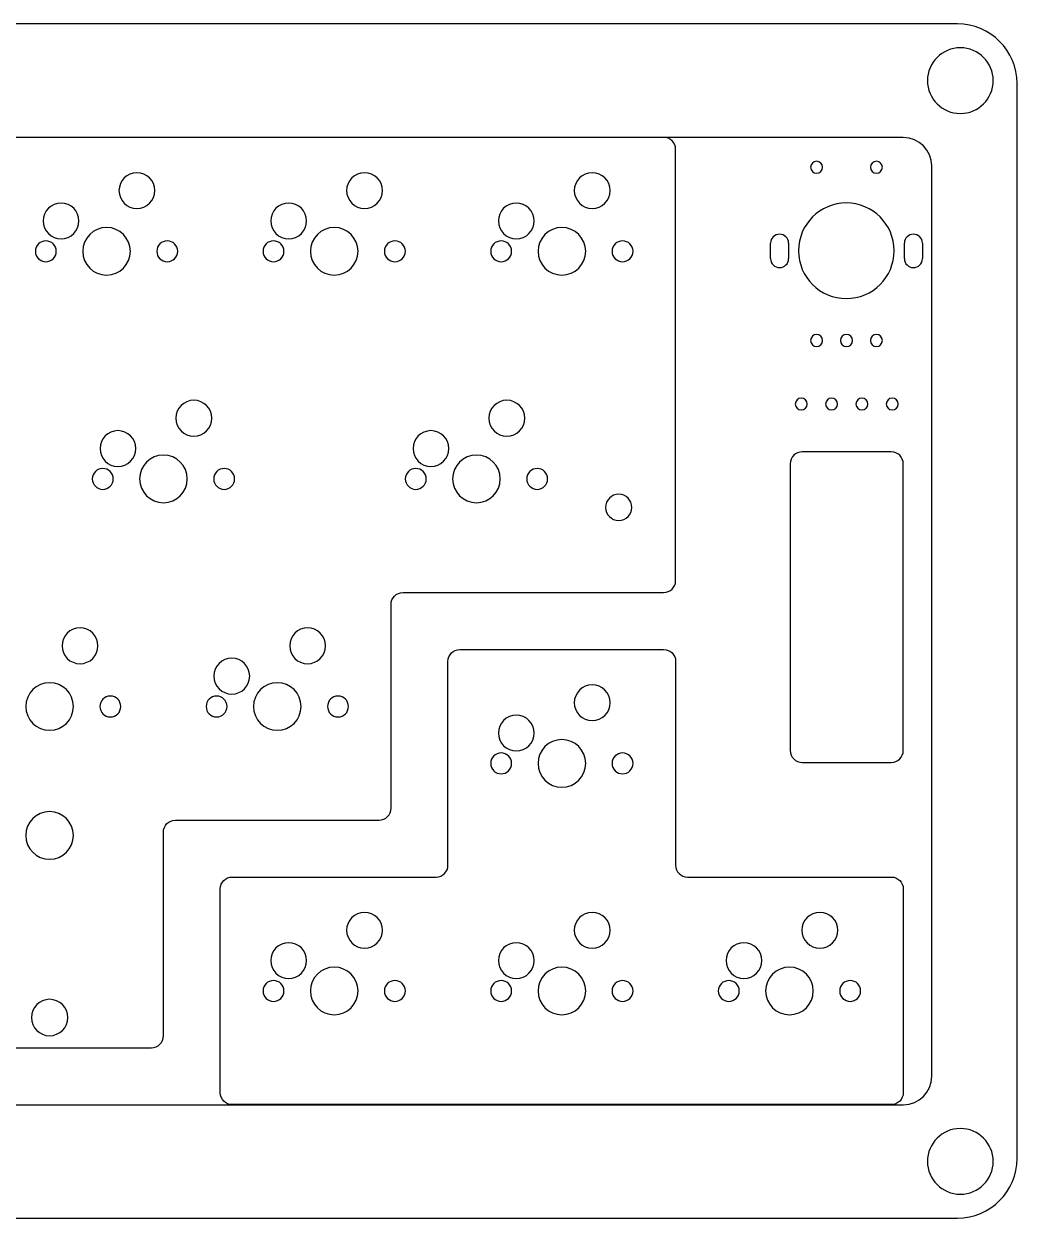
# Model space of a CAD drawing. Header units: millimetres. Extents: x 14 to 281, y 46 to 146.
# Drawn here: x 197.8 to 280.9, y 46.4 to 146.4 of the extents above; entities that cross this region are included whole.
import ezdxf

# ---------------------------------------------------------------- set-up
doc = ezdxf.new("R2010")
doc.units = ezdxf.units.MM
doc.header["$MEASUREMENT"] = 0
doc.layers.add('PCB', color=7, linetype='Continuous')
doc.layers.add('Top', color=7, linetype='Continuous')

# ---------------------------------------------------------------- blocks, each defined once
blk = doc.blocks.new('block 371')
at = {"layer": 'PCB', "color": 7, "lineweight": 25, "true_color": 0xffffff}
blk.add_lwpolyline([(271.379, 136.884), (67.117, 136.884)], dxfattribs=at)
blk = doc.blocks.new('block 372')
at = {"layer": 'PCB', "color": 7, "lineweight": 25, "true_color": 0xffffff}
blk.add_lwpolyline([(116.003, 55.922), (271.379, 55.922)], dxfattribs=at)
blk = doc.blocks.new('block 373')
at = {"layer": 'PCB', "color": 7, "lineweight": 25, "true_color": 0xffffff}
blk.add_open_spline([(273.76, 134.503), (273.76, 135.818), (272.694, 136.884), (271.379, 136.884)], degree=3, dxfattribs=at)
blk = doc.blocks.new('block 374')
at = {"layer": 'PCB', "color": 7, "lineweight": 25, "true_color": 0xffffff}
blk.add_open_spline([(271.379, 55.922), (272.694, 55.922), (273.76, 56.988), (273.76, 58.303)], degree=3, dxfattribs=at)
blk = doc.blocks.new('block 375')
at = {"layer": 'PCB', "color": 7, "lineweight": 25, "true_color": 0xffffff}
blk.add_lwpolyline([(273.76, 58.303), (273.76, 134.503)], dxfattribs=at)
blk = doc.blocks.new('block 376')
at = {"layer": 'PCB', "color": 7, "lineweight": 25, "true_color": 0xffffff}
blk.add_open_spline([(236.849, 65.447), (236.849, 65.93), (237.241, 66.322), (237.724, 66.322), (238.207, 66.322), (238.599, 65.93), (238.599, 65.447), (238.599, 64.963), (238.207, 64.572), (237.724, 64.572), (237.241, 64.572), (236.849, 64.963), (236.849, 65.447), (236.849, 65.447), (236.849, 65.447), (236.849, 65.447)], degree=3, knots=[0, 0, 0, 0, 1, 1, 1, 2, 2, 2, 3, 3, 3, 4, 4, 4, 5, 5, 5, 5], dxfattribs=at)
blk = doc.blocks.new('block 377')
at = {"layer": 'PCB', "color": 7, "lineweight": 25, "true_color": 0xffffff}
blk.add_open_spline([(237.494, 67.987), (237.494, 68.815), (238.166, 69.487), (238.994, 69.487), (239.823, 69.487), (240.494, 68.815), (240.494, 67.987), (240.494, 67.158), (239.823, 66.487), (238.994, 66.487), (238.166, 66.487), (237.494, 67.158), (237.494, 67.987), (237.494, 67.987), (237.494, 67.987), (237.494, 67.987)], degree=3, knots=[0, 0, 0, 0, 1, 1, 1, 2, 2, 2, 3, 3, 3, 4, 4, 4, 5, 5, 5, 5], dxfattribs=at)
blk = doc.blocks.new('block 378')
at = {"layer": 'PCB', "color": 7, "lineweight": 25, "true_color": 0xffffff}
blk.add_open_spline([(221.76, 65.447), (221.76, 66.548), (222.653, 67.441), (223.754, 67.441), (224.855, 67.441), (225.748, 66.548), (225.748, 65.447), (225.748, 64.345), (224.855, 63.453), (223.754, 63.453), (222.653, 63.453), (221.76, 64.345), (221.76, 65.447), (221.76, 65.447), (221.76, 65.447), (221.76, 65.447)], degree=3, knots=[0, 0, 0, 0, 1, 1, 1, 2, 2, 2, 3, 3, 3, 4, 4, 4, 5, 5, 5, 5], dxfattribs=at)
blk = doc.blocks.new('block 379')
at = {"layer": 'PCB', "color": 7, "lineweight": 25, "true_color": 0xffffff}
blk.add_open_spline([(227.959, 65.447), (227.959, 65.93), (228.351, 66.322), (228.834, 66.322), (229.317, 66.322), (229.709, 65.93), (229.709, 65.447), (229.709, 64.963), (229.317, 64.572), (228.834, 64.572), (228.351, 64.572), (227.959, 64.963), (227.959, 65.447), (227.959, 65.447), (227.959, 65.447), (227.959, 65.447)], degree=3, knots=[0, 0, 0, 0, 1, 1, 1, 2, 2, 2, 3, 3, 3, 4, 4, 4, 5, 5, 5, 5], dxfattribs=at)
blk = doc.blocks.new('block 380')
at = {"layer": 'PCB', "color": 7, "lineweight": 25, "true_color": 0xffffff}
blk.add_open_spline([(224.794, 70.527), (224.794, 71.355), (225.466, 72.027), (226.294, 72.027), (227.123, 72.027), (227.794, 71.355), (227.794, 70.527), (227.794, 69.698), (227.123, 69.027), (226.294, 69.027), (225.466, 69.027), (224.794, 69.698), (224.794, 70.527), (224.794, 70.527), (224.794, 70.527), (224.794, 70.527)], degree=3, knots=[0, 0, 0, 0, 1, 1, 1, 2, 2, 2, 3, 3, 3, 4, 4, 4, 5, 5, 5, 5], dxfattribs=at)
blk = doc.blocks.new('block 381')
at = {"layer": 'PCB', "color": 7, "lineweight": 25, "true_color": 0xffffff}
blk.add_open_spline([(198.411, 63.224), (198.411, 64.066), (199.094, 64.748), (199.935, 64.748), (200.777, 64.748), (201.459, 64.066), (201.459, 63.224), (201.459, 62.382), (200.777, 61.7), (199.935, 61.7), (199.094, 61.7), (198.411, 62.382), (198.411, 63.224), (198.411, 63.224), (198.411, 63.224), (198.411, 63.224)], degree=3, knots=[0, 0, 0, 0, 1, 1, 1, 2, 2, 2, 3, 3, 3, 4, 4, 4, 5, 5, 5, 5], dxfattribs=at)
blk = doc.blocks.new('block 396')
at = {"layer": 'PCB', "color": 7, "lineweight": 25, "true_color": 0xffffff}
blk.add_open_spline([(213.682, 91.799), (213.682, 92.628), (214.353, 93.299), (215.182, 93.299), (216.01, 93.299), (216.682, 92.628), (216.682, 91.799), (216.682, 90.971), (216.01, 90.299), (215.182, 90.299), (214.353, 90.299), (213.682, 90.971), (213.682, 91.799), (213.682, 91.799), (213.682, 91.799), (213.682, 91.799)], degree=3, knots=[0, 0, 0, 0, 1, 1, 1, 2, 2, 2, 3, 3, 3, 4, 4, 4, 5, 5, 5, 5], dxfattribs=at)
blk = doc.blocks.new('block 397')
at = {"layer": 'PCB', "color": 7, "lineweight": 25, "true_color": 0xffffff}
blk.add_open_spline([(223.197, 89.259), (223.197, 89.742), (223.588, 90.134), (224.072, 90.134), (224.555, 90.134), (224.947, 89.742), (224.947, 89.259), (224.947, 88.776), (224.555, 88.384), (224.072, 88.384), (223.588, 88.384), (223.197, 88.776), (223.197, 89.259), (223.197, 89.259), (223.197, 89.259), (223.197, 89.259)], degree=3, knots=[0, 0, 0, 0, 1, 1, 1, 2, 2, 2, 3, 3, 3, 4, 4, 4, 5, 5, 5, 5], dxfattribs=at)
blk = doc.blocks.new('block 398')
at = {"layer": 'PCB', "color": 7, "lineweight": 25, "true_color": 0xffffff}
blk.add_open_spline([(236.849, 84.497), (236.849, 84.98), (237.241, 85.372), (237.724, 85.372), (238.207, 85.372), (238.599, 84.98), (238.599, 84.497), (238.599, 84.013), (238.207, 83.622), (237.724, 83.622), (237.241, 83.622), (236.849, 84.013), (236.849, 84.497), (236.849, 84.497), (236.849, 84.497), (236.849, 84.497)], degree=3, knots=[0, 0, 0, 0, 1, 1, 1, 2, 2, 2, 3, 3, 3, 4, 4, 4, 5, 5, 5, 5], dxfattribs=at)
blk = doc.blocks.new('block 399')
at = {"layer": 'PCB', "color": 7, "lineweight": 25, "true_color": 0xffffff}
blk.add_open_spline([(200.982, 94.339), (200.982, 95.168), (201.653, 95.839), (202.482, 95.839), (203.31, 95.839), (203.982, 95.168), (203.982, 94.339), (203.982, 93.511), (203.31, 92.839), (202.482, 92.839), (201.653, 92.839), (200.982, 93.511), (200.982, 94.339), (200.982, 94.339), (200.982, 94.339), (200.982, 94.339)], degree=3, knots=[0, 0, 0, 0, 1, 1, 1, 2, 2, 2, 3, 3, 3, 4, 4, 4, 5, 5, 5, 5], dxfattribs=at)
blk = doc.blocks.new('block 401')
at = {"layer": 'PCB', "color": 7, "lineweight": 25, "true_color": 0xffffff}
blk.add_open_spline([(197.941, 78.464), (197.941, 79.565), (198.834, 80.458), (199.935, 80.458), (201.037, 80.458), (201.929, 79.565), (201.929, 78.464), (201.929, 77.363), (201.037, 76.47), (199.935, 76.47), (198.834, 76.47), (197.941, 77.363), (197.941, 78.464), (197.941, 78.464), (197.941, 78.464), (197.941, 78.464)], degree=3, knots=[0, 0, 0, 0, 1, 1, 1, 2, 2, 2, 3, 3, 3, 4, 4, 4, 5, 5, 5, 5], dxfattribs=at)
blk = doc.blocks.new('block 417')
at = {"layer": 'PCB', "color": 7, "lineweight": 25, "true_color": 0xffffff}
blk.add_open_spline([(213.672, 108.309), (213.672, 108.792), (214.063, 109.184), (214.547, 109.184), (215.03, 109.184), (215.422, 108.792), (215.422, 108.309), (215.422, 107.826), (215.03, 107.434), (214.547, 107.434), (214.063, 107.434), (213.672, 107.826), (213.672, 108.309), (213.672, 108.309), (213.672, 108.309), (213.672, 108.309)], degree=3, knots=[0, 0, 0, 0, 1, 1, 1, 2, 2, 2, 3, 3, 3, 4, 4, 4, 5, 5, 5, 5], dxfattribs=at)
blk = doc.blocks.new('block 425')
at = {"layer": 'PCB', "color": 7, "lineweight": 25, "true_color": 0xffffff}
blk.add_open_spline([(264.877, 114.578), (264.877, 114.854), (265.101, 115.078), (265.377, 115.078), (265.653, 115.078), (265.877, 114.854), (265.877, 114.578), (265.877, 114.302), (265.653, 114.078), (265.377, 114.078), (265.101, 114.078), (264.877, 114.302), (264.877, 114.578), (264.877, 114.578), (264.877, 114.578), (264.877, 114.578)], degree=3, knots=[0, 0, 0, 0, 1, 1, 1, 2, 2, 2, 3, 3, 3, 4, 4, 4, 5, 5, 5, 5], dxfattribs=at)
blk = doc.blocks.new('block 426')
at = {"layer": 'PCB', "color": 7, "lineweight": 25, "true_color": 0xffffff}
blk.add_open_spline([(262.337, 114.578), (262.337, 114.854), (262.561, 115.078), (262.837, 115.078), (263.113, 115.078), (263.337, 114.854), (263.337, 114.578), (263.337, 114.302), (263.113, 114.078), (262.837, 114.078), (262.561, 114.078), (262.337, 114.302), (262.337, 114.578), (262.337, 114.578), (262.337, 114.578), (262.337, 114.578)], degree=3, knots=[0, 0, 0, 0, 1, 1, 1, 2, 2, 2, 3, 3, 3, 4, 4, 4, 5, 5, 5, 5], dxfattribs=at)
blk = doc.blocks.new('block 427')
at = {"layer": 'PCB', "color": 7, "lineweight": 25, "true_color": 0xffffff}
blk.add_open_spline([(236.7, 113.389), (236.7, 114.218), (237.372, 114.889), (238.2, 114.889), (239.029, 114.889), (239.7, 114.218), (239.7, 113.389), (239.7, 112.561), (239.029, 111.889), (238.2, 111.889), (237.372, 111.889), (236.7, 112.561), (236.7, 113.389), (236.7, 113.389), (236.7, 113.389), (236.7, 113.389)], degree=3, knots=[0, 0, 0, 0, 1, 1, 1, 2, 2, 2, 3, 3, 3, 4, 4, 4, 5, 5, 5, 5], dxfattribs=at)
blk = doc.blocks.new('block 430')
at = {"layer": 'PCB', "color": 7, "lineweight": 25, "true_color": 0xffffff}
blk.add_open_spline([(229.705, 108.309), (229.705, 108.792), (230.097, 109.184), (230.58, 109.184), (231.064, 109.184), (231.455, 108.792), (231.455, 108.309), (231.455, 107.826), (231.064, 107.434), (230.58, 107.434), (230.097, 107.434), (229.705, 107.826), (229.705, 108.309), (229.705, 108.309), (229.705, 108.309), (229.705, 108.309)], degree=3, knots=[0, 0, 0, 0, 1, 1, 1, 2, 2, 2, 3, 3, 3, 4, 4, 4, 5, 5, 5, 5], dxfattribs=at)
blk = doc.blocks.new('block 431')
at = {"layer": 'PCB', "color": 7, "lineweight": 25, "true_color": 0xffffff}
blk.add_open_spline([(230.35, 110.849), (230.35, 111.678), (231.022, 112.349), (231.85, 112.349), (232.679, 112.349), (233.35, 111.678), (233.35, 110.849), (233.35, 110.021), (232.679, 109.349), (231.85, 109.349), (231.022, 109.349), (230.35, 110.021), (230.35, 110.849), (230.35, 110.849), (230.35, 110.849), (230.35, 110.849)], degree=3, knots=[0, 0, 0, 0, 1, 1, 1, 2, 2, 2, 3, 3, 3, 4, 4, 4, 5, 5, 5, 5], dxfattribs=at)
blk = doc.blocks.new('block 432')
at = {"layer": 'PCB', "color": 7, "lineweight": 25, "true_color": 0xffffff}
blk.add_open_spline([(207.473, 108.309), (207.473, 109.41), (208.365, 110.303), (209.467, 110.303), (210.568, 110.303), (211.461, 109.41), (211.461, 108.309), (211.461, 107.208), (210.568, 106.315), (209.467, 106.315), (208.365, 106.315), (207.473, 107.208), (207.473, 108.309), (207.473, 108.309), (207.473, 108.309), (207.473, 108.309)], degree=3, knots=[0, 0, 0, 0, 1, 1, 1, 2, 2, 2, 3, 3, 3, 4, 4, 4, 5, 5, 5, 5], dxfattribs=at)
blk = doc.blocks.new('block 433')
at = {"layer": 'PCB', "color": 7, "lineweight": 25, "true_color": 0xffffff}
blk.add_open_spline([(210.507, 113.389), (210.507, 114.218), (211.178, 114.889), (212.007, 114.889), (212.835, 114.889), (213.507, 114.218), (213.507, 113.389), (213.507, 112.561), (212.835, 111.889), (212.007, 111.889), (211.178, 111.889), (210.507, 112.561), (210.507, 113.389), (210.507, 113.389), (210.507, 113.389), (210.507, 113.389)], degree=3, knots=[0, 0, 0, 0, 1, 1, 1, 2, 2, 2, 3, 3, 3, 4, 4, 4, 5, 5, 5, 5], dxfattribs=at)
blk = doc.blocks.new('block 434')
at = {"layer": 'PCB', "color": 7, "lineweight": 25, "true_color": 0xffffff}
blk.add_open_spline([(203.512, 108.309), (203.512, 108.792), (203.903, 109.184), (204.387, 109.184), (204.87, 109.184), (205.262, 108.792), (205.262, 108.309), (205.262, 107.826), (204.87, 107.434), (204.387, 107.434), (203.903, 107.434), (203.512, 107.826), (203.512, 108.309), (203.512, 108.309), (203.512, 108.309), (203.512, 108.309)], degree=3, knots=[0, 0, 0, 0, 1, 1, 1, 2, 2, 2, 3, 3, 3, 4, 4, 4, 5, 5, 5, 5], dxfattribs=at)
blk = doc.blocks.new('block 435')
at = {"layer": 'PCB', "color": 7, "lineweight": 25, "true_color": 0xffffff}
blk.add_open_spline([(204.157, 110.849), (204.157, 111.678), (204.828, 112.349), (205.657, 112.349), (206.485, 112.349), (207.157, 111.678), (207.157, 110.849), (207.157, 110.021), (206.485, 109.349), (205.657, 109.349), (204.828, 109.349), (204.157, 110.021), (204.157, 110.849), (204.157, 110.849), (204.157, 110.849), (204.157, 110.849)], degree=3, knots=[0, 0, 0, 0, 1, 1, 1, 2, 2, 2, 3, 3, 3, 4, 4, 4, 5, 5, 5, 5], dxfattribs=at)
blk = doc.blocks.new('block 441')
at = {"layer": 'PCB', "color": 7, "lineweight": 25, "true_color": 0xffffff}
blk.add_open_spline([(246.467, 105.928), (246.467, 106.535), (246.959, 107.028), (247.567, 107.028), (248.174, 107.028), (248.667, 106.535), (248.667, 105.928), (248.667, 105.32), (248.174, 104.828), (247.567, 104.828), (246.959, 104.828), (246.467, 105.32), (246.467, 105.928), (246.467, 105.928), (246.467, 105.928), (246.467, 105.928)], degree=3, knots=[0, 0, 0, 0, 1, 1, 1, 2, 2, 2, 3, 3, 3, 4, 4, 4, 5, 5, 5, 5], dxfattribs=at)
blk = doc.blocks.new('block 442')
at = {"layer": 'PCB', "color": 7, "lineweight": 25, "true_color": 0xffffff}
blk.add_open_spline([(239.865, 108.309), (239.865, 108.792), (240.257, 109.184), (240.74, 109.184), (241.224, 109.184), (241.615, 108.792), (241.615, 108.309), (241.615, 107.826), (241.224, 107.434), (240.74, 107.434), (240.257, 107.434), (239.865, 107.826), (239.865, 108.309), (239.865, 108.309), (239.865, 108.309), (239.865, 108.309)], degree=3, knots=[0, 0, 0, 0, 1, 1, 1, 2, 2, 2, 3, 3, 3, 4, 4, 4, 5, 5, 5, 5], dxfattribs=at)
blk = doc.blocks.new('block 443')
at = {"layer": 'PCB', "color": 7, "lineweight": 25, "true_color": 0xffffff}
blk.add_open_spline([(233.666, 108.309), (233.666, 109.41), (234.559, 110.303), (235.66, 110.303), (236.762, 110.303), (237.654, 109.41), (237.654, 108.309), (237.654, 107.208), (236.762, 106.315), (235.66, 106.315), (234.559, 106.315), (233.666, 107.208), (233.666, 108.309), (233.666, 108.309), (233.666, 108.309), (233.666, 108.309)], degree=3, knots=[0, 0, 0, 0, 1, 1, 1, 2, 2, 2, 3, 3, 3, 4, 4, 4, 5, 5, 5, 5], dxfattribs=at)
blk = doc.blocks.new('block 451')
at = {"layer": 'PCB', "color": 7, "lineweight": 25, "true_color": 0xffffff}
blk.add_open_spline([(262.894, 70.527), (262.894, 71.355), (263.566, 72.027), (264.394, 72.027), (265.223, 72.027), (265.894, 71.355), (265.894, 70.527), (265.894, 69.698), (265.223, 69.027), (264.394, 69.027), (263.566, 69.027), (262.894, 69.698), (262.894, 70.527), (262.894, 70.527), (262.894, 70.527), (262.894, 70.527)], degree=3, knots=[0, 0, 0, 0, 1, 1, 1, 2, 2, 2, 3, 3, 3, 4, 4, 4, 5, 5, 5, 5], dxfattribs=at)
blk = doc.blocks.new('block 452')
at = {"layer": 'PCB', "color": 7, "lineweight": 25, "true_color": 0xffffff}
blk.add_open_spline([(243.844, 70.527), (243.844, 71.355), (244.516, 72.027), (245.344, 72.027), (246.173, 72.027), (246.844, 71.355), (246.844, 70.527), (246.844, 69.698), (246.173, 69.027), (245.344, 69.027), (244.516, 69.027), (243.844, 69.698), (243.844, 70.527), (243.844, 70.527), (243.844, 70.527), (243.844, 70.527)], degree=3, knots=[0, 0, 0, 0, 1, 1, 1, 2, 2, 2, 3, 3, 3, 4, 4, 4, 5, 5, 5, 5], dxfattribs=at)
blk = doc.blocks.new('block 453')
at = {"layer": 'PCB', "color": 7, "lineweight": 25, "true_color": 0xffffff}
blk.add_open_spline([(243.844, 89.577), (243.844, 90.405), (244.516, 91.077), (245.344, 91.077), (246.173, 91.077), (246.844, 90.405), (246.844, 89.577), (246.844, 88.748), (246.173, 88.077), (245.344, 88.077), (244.516, 88.077), (243.844, 88.748), (243.844, 89.577), (243.844, 89.577), (243.844, 89.577), (243.844, 89.577)], degree=3, knots=[0, 0, 0, 0, 1, 1, 1, 2, 2, 2, 3, 3, 3, 4, 4, 4, 5, 5, 5, 5], dxfattribs=at)
blk = doc.blocks.new('block 454')
at = {"layer": 'PCB', "color": 7, "lineweight": 25, "true_color": 0xffffff}
blk.add_open_spline([(240.81, 84.497), (240.81, 85.598), (241.703, 86.491), (242.804, 86.491), (243.905, 86.491), (244.798, 85.598), (244.798, 84.497), (244.798, 83.395), (243.905, 82.503), (242.804, 82.503), (241.703, 82.503), (240.81, 83.395), (240.81, 84.497), (240.81, 84.497), (240.81, 84.497), (240.81, 84.497)], degree=3, knots=[0, 0, 0, 0, 1, 1, 1, 2, 2, 2, 3, 3, 3, 4, 4, 4, 5, 5, 5, 5], dxfattribs=at)
blk = doc.blocks.new('block 455')
at = {"layer": 'PCB', "color": 7, "lineweight": 25, "true_color": 0xffffff}
blk.add_open_spline([(247.009, 84.497), (247.009, 84.98), (247.401, 85.372), (247.884, 85.372), (248.367, 85.372), (248.759, 84.98), (248.759, 84.497), (248.759, 84.013), (248.367, 83.622), (247.884, 83.622), (247.401, 83.622), (247.009, 84.013), (247.009, 84.497), (247.009, 84.497), (247.009, 84.497), (247.009, 84.497)], degree=3, knots=[0, 0, 0, 0, 1, 1, 1, 2, 2, 2, 3, 3, 3, 4, 4, 4, 5, 5, 5, 5], dxfattribs=at)
blk = doc.blocks.new('block 456')
at = {"layer": 'PCB', "color": 7, "lineweight": 25, "true_color": 0xffffff}
blk.add_open_spline([(237.494, 87.037), (237.494, 87.865), (238.166, 88.537), (238.994, 88.537), (239.823, 88.537), (240.494, 87.865), (240.494, 87.037), (240.494, 86.208), (239.823, 85.537), (238.994, 85.537), (238.166, 85.537), (237.494, 86.208), (237.494, 87.037), (237.494, 87.037), (237.494, 87.037), (237.494, 87.037)], degree=3, knots=[0, 0, 0, 0, 1, 1, 1, 2, 2, 2, 3, 3, 3, 4, 4, 4, 5, 5, 5, 5], dxfattribs=at)
blk = doc.blocks.new('block 457')
at = {"layer": 'PCB', "color": 7, "lineweight": 25, "true_color": 0xffffff}
blk.add_open_spline([(218.444, 67.987), (218.444, 68.815), (219.116, 69.487), (219.944, 69.487), (220.773, 69.487), (221.444, 68.815), (221.444, 67.987), (221.444, 67.158), (220.773, 66.487), (219.944, 66.487), (219.116, 66.487), (218.444, 67.158), (218.444, 67.987), (218.444, 67.987), (218.444, 67.987), (218.444, 67.987)], degree=3, knots=[0, 0, 0, 0, 1, 1, 1, 2, 2, 2, 3, 3, 3, 4, 4, 4, 5, 5, 5, 5], dxfattribs=at)
blk = doc.blocks.new('block 461')
at = {"layer": 'PCB', "color": 7, "lineweight": 25, "true_color": 0xffffff}
blk.add_open_spline([(197.948, 89.259), (197.948, 90.36), (198.84, 91.253), (199.942, 91.253), (201.043, 91.253), (201.936, 90.36), (201.936, 89.259), (201.936, 88.158), (201.043, 87.265), (199.942, 87.265), (198.84, 87.265), (197.948, 88.158), (197.948, 89.259), (197.948, 89.259), (197.948, 89.259), (197.948, 89.259)], degree=3, knots=[0, 0, 0, 0, 1, 1, 1, 2, 2, 2, 3, 3, 3, 4, 4, 4, 5, 5, 5, 5], dxfattribs=at)
blk = doc.blocks.new('block 462')
at = {"layer": 'PCB', "color": 7, "lineweight": 25, "true_color": 0xffffff}
blk.add_open_spline([(220.032, 94.339), (220.032, 95.168), (220.703, 95.839), (221.532, 95.839), (222.36, 95.839), (223.032, 95.168), (223.032, 94.339), (223.032, 93.511), (222.36, 92.839), (221.532, 92.839), (220.703, 92.839), (220.032, 93.511), (220.032, 94.339), (220.032, 94.339), (220.032, 94.339), (220.032, 94.339)], degree=3, knots=[0, 0, 0, 0, 1, 1, 1, 2, 2, 2, 3, 3, 3, 4, 4, 4, 5, 5, 5, 5], dxfattribs=at)
blk = doc.blocks.new('block 463')
at = {"layer": 'PCB', "color": 7, "lineweight": 25, "true_color": 0xffffff}
blk.add_open_spline([(216.998, 89.259), (216.998, 90.36), (217.89, 91.253), (218.992, 91.253), (220.093, 91.253), (220.986, 90.36), (220.986, 89.259), (220.986, 88.158), (220.093, 87.265), (218.992, 87.265), (217.89, 87.265), (216.998, 88.158), (216.998, 89.259), (216.998, 89.259), (216.998, 89.259), (216.998, 89.259)], degree=3, knots=[0, 0, 0, 0, 1, 1, 1, 2, 2, 2, 3, 3, 3, 4, 4, 4, 5, 5, 5, 5], dxfattribs=at)
blk = doc.blocks.new('block 464')
at = {"layer": 'PCB', "color": 7, "lineweight": 25, "true_color": 0xffffff}
blk.add_open_spline([(204.147, 89.259), (204.147, 89.742), (204.538, 90.134), (205.022, 90.134), (205.505, 90.134), (205.897, 89.742), (205.897, 89.259), (205.897, 88.776), (205.505, 88.384), (205.022, 88.384), (204.538, 88.384), (204.147, 88.776), (204.147, 89.259), (204.147, 89.259), (204.147, 89.259), (204.147, 89.259)], degree=3, knots=[0, 0, 0, 0, 1, 1, 1, 2, 2, 2, 3, 3, 3, 4, 4, 4, 5, 5, 5, 5], dxfattribs=at)
blk = doc.blocks.new('block 465')
at = {"layer": 'PCB', "color": 7, "lineweight": 25, "true_color": 0xffffff}
blk.add_open_spline([(213.037, 89.259), (213.037, 89.742), (213.428, 90.134), (213.912, 90.134), (214.395, 90.134), (214.787, 89.742), (214.787, 89.259), (214.787, 88.776), (214.395, 88.384), (213.912, 88.384), (213.428, 88.384), (213.037, 88.776), (213.037, 89.259), (213.037, 89.259), (213.037, 89.259), (213.037, 89.259)], degree=3, knots=[0, 0, 0, 0, 1, 1, 1, 2, 2, 2, 3, 3, 3, 4, 4, 4, 5, 5, 5, 5], dxfattribs=at)
blk = doc.blocks.new('block 475')
at = {"layer": 'PCB', "color": 7, "lineweight": 25, "true_color": 0xffffff}
blk.add_open_spline([(259.86, 65.447), (259.86, 66.548), (260.753, 67.441), (261.854, 67.441), (262.955, 67.441), (263.848, 66.548), (263.848, 65.447), (263.848, 64.345), (262.955, 63.453), (261.854, 63.453), (260.753, 63.453), (259.86, 64.345), (259.86, 65.447), (259.86, 65.447), (259.86, 65.447), (259.86, 65.447)], degree=3, knots=[0, 0, 0, 0, 1, 1, 1, 2, 2, 2, 3, 3, 3, 4, 4, 4, 5, 5, 5, 5], dxfattribs=at)
blk = doc.blocks.new('block 476')
at = {"layer": 'PCB', "color": 7, "lineweight": 25, "true_color": 0xffffff}
blk.add_open_spline([(255.899, 65.447), (255.899, 65.93), (256.291, 66.322), (256.774, 66.322), (257.257, 66.322), (257.649, 65.93), (257.649, 65.447), (257.649, 64.963), (257.257, 64.572), (256.774, 64.572), (256.291, 64.572), (255.899, 64.963), (255.899, 65.447), (255.899, 65.447), (255.899, 65.447), (255.899, 65.447)], degree=3, knots=[0, 0, 0, 0, 1, 1, 1, 2, 2, 2, 3, 3, 3, 4, 4, 4, 5, 5, 5, 5], dxfattribs=at)
blk = doc.blocks.new('block 477')
at = {"layer": 'PCB', "color": 7, "lineweight": 25, "true_color": 0xffffff}
blk.add_open_spline([(256.544, 67.987), (256.544, 68.815), (257.216, 69.487), (258.044, 69.487), (258.873, 69.487), (259.544, 68.815), (259.544, 67.987), (259.544, 67.158), (258.873, 66.487), (258.044, 66.487), (257.216, 66.487), (256.544, 67.158), (256.544, 67.987), (256.544, 67.987), (256.544, 67.987), (256.544, 67.987)], degree=3, knots=[0, 0, 0, 0, 1, 1, 1, 2, 2, 2, 3, 3, 3, 4, 4, 4, 5, 5, 5, 5], dxfattribs=at)
blk = doc.blocks.new('block 478')
at = {"layer": 'PCB', "color": 7, "lineweight": 25, "true_color": 0xffffff}
blk.add_open_spline([(247.009, 65.447), (247.009, 65.93), (247.401, 66.322), (247.884, 66.322), (248.367, 66.322), (248.759, 65.93), (248.759, 65.447), (248.759, 64.963), (248.367, 64.572), (247.884, 64.572), (247.401, 64.572), (247.009, 64.963), (247.009, 65.447), (247.009, 65.447), (247.009, 65.447), (247.009, 65.447)], degree=3, knots=[0, 0, 0, 0, 1, 1, 1, 2, 2, 2, 3, 3, 3, 4, 4, 4, 5, 5, 5, 5], dxfattribs=at)
blk = doc.blocks.new('block 479')
at = {"layer": 'PCB', "color": 7, "lineweight": 25, "true_color": 0xffffff}
blk.add_open_spline([(240.81, 65.447), (240.81, 66.548), (241.703, 67.441), (242.804, 67.441), (243.905, 67.441), (244.798, 66.548), (244.798, 65.447), (244.798, 64.345), (243.905, 63.453), (242.804, 63.453), (241.703, 63.453), (240.81, 64.345), (240.81, 65.447), (240.81, 65.447), (240.81, 65.447), (240.81, 65.447)], degree=3, knots=[0, 0, 0, 0, 1, 1, 1, 2, 2, 2, 3, 3, 3, 4, 4, 4, 5, 5, 5, 5], dxfattribs=at)
blk = doc.blocks.new('block 480')
at = {"layer": 'PCB', "color": 7, "lineweight": 25, "true_color": 0xffffff}
blk.add_open_spline([(217.799, 65.447), (217.799, 65.93), (218.191, 66.322), (218.674, 66.322), (219.157, 66.322), (219.549, 65.93), (219.549, 65.447), (219.549, 64.963), (219.157, 64.572), (218.674, 64.572), (218.191, 64.572), (217.799, 64.963), (217.799, 65.447), (217.799, 65.447), (217.799, 65.447), (217.799, 65.447)], degree=3, knots=[0, 0, 0, 0, 1, 1, 1, 2, 2, 2, 3, 3, 3, 4, 4, 4, 5, 5, 5, 5], dxfattribs=at)
blk = doc.blocks.new('block 504')
at = {"layer": 'PCB', "color": 7, "lineweight": 25, "true_color": 0xffffff}
blk.add_open_spline([(224.794, 132.439), (224.794, 133.268), (225.466, 133.939), (226.294, 133.939), (227.123, 133.939), (227.794, 133.268), (227.794, 132.439), (227.794, 131.611), (227.123, 130.939), (226.294, 130.939), (225.466, 130.939), (224.794, 131.611), (224.794, 132.439), (224.794, 132.439), (224.794, 132.439), (224.794, 132.439)], degree=3, knots=[0, 0, 0, 0, 1, 1, 1, 2, 2, 2, 3, 3, 3, 4, 4, 4, 5, 5, 5, 5], dxfattribs=at)
blk = doc.blocks.new('block 505')
at = {"layer": 'PCB', "color": 7, "lineweight": 25, "true_color": 0xffffff}
blk.add_open_spline([(218.444, 129.899), (218.444, 130.728), (219.116, 131.399), (219.944, 131.399), (220.773, 131.399), (221.444, 130.728), (221.444, 129.899), (221.444, 129.071), (220.773, 128.399), (219.944, 128.399), (219.116, 128.399), (218.444, 129.071), (218.444, 129.899), (218.444, 129.899), (218.444, 129.899), (218.444, 129.899)], degree=3, knots=[0, 0, 0, 0, 1, 1, 1, 2, 2, 2, 3, 3, 3, 4, 4, 4, 5, 5, 5, 5], dxfattribs=at)
blk = doc.blocks.new('block 506')
at = {"layer": 'PCB', "color": 7, "lineweight": 25, "true_color": 0xffffff}
blk.add_open_spline([(217.799, 127.359), (217.799, 127.842), (218.191, 128.234), (218.674, 128.234), (219.157, 128.234), (219.549, 127.842), (219.549, 127.359), (219.549, 126.876), (219.157, 126.484), (218.674, 126.484), (218.191, 126.484), (217.799, 126.876), (217.799, 127.359), (217.799, 127.359), (217.799, 127.359), (217.799, 127.359)], degree=3, knots=[0, 0, 0, 0, 1, 1, 1, 2, 2, 2, 3, 3, 3, 4, 4, 4, 5, 5, 5, 5], dxfattribs=at)
blk = doc.blocks.new('block 507')
at = {"layer": 'PCB', "color": 7, "lineweight": 25, "true_color": 0xffffff}
blk.add_open_spline([(221.76, 127.359), (221.76, 128.46), (222.653, 129.353), (223.754, 129.353), (224.855, 129.353), (225.748, 128.46), (225.748, 127.359), (225.748, 126.258), (224.855, 125.365), (223.754, 125.365), (222.653, 125.365), (221.76, 126.258), (221.76, 127.359), (221.76, 127.359), (221.76, 127.359), (221.76, 127.359)], degree=3, knots=[0, 0, 0, 0, 1, 1, 1, 2, 2, 2, 3, 3, 3, 4, 4, 4, 5, 5, 5, 5], dxfattribs=at)
blk = doc.blocks.new('block 508')
at = {"layer": 'PCB', "color": 7, "lineweight": 25, "true_color": 0xffffff}
blk.add_open_spline([(198.749, 127.359), (198.749, 127.842), (199.141, 128.234), (199.624, 128.234), (200.107, 128.234), (200.499, 127.842), (200.499, 127.359), (200.499, 126.876), (200.107, 126.484), (199.624, 126.484), (199.141, 126.484), (198.749, 126.876), (198.749, 127.359), (198.749, 127.359), (198.749, 127.359), (198.749, 127.359)], degree=3, knots=[0, 0, 0, 0, 1, 1, 1, 2, 2, 2, 3, 3, 3, 4, 4, 4, 5, 5, 5, 5], dxfattribs=at)
blk = doc.blocks.new('block 509')
at = {"layer": 'PCB', "color": 7, "lineweight": 25, "true_color": 0xffffff}
blk.add_open_spline([(199.394, 129.899), (199.394, 130.728), (200.066, 131.399), (200.894, 131.399), (201.723, 131.399), (202.394, 130.728), (202.394, 129.899), (202.394, 129.071), (201.723, 128.399), (200.894, 128.399), (200.066, 128.399), (199.394, 129.071), (199.394, 129.899), (199.394, 129.899), (199.394, 129.899), (199.394, 129.899)], degree=3, knots=[0, 0, 0, 0, 1, 1, 1, 2, 2, 2, 3, 3, 3, 4, 4, 4, 5, 5, 5, 5], dxfattribs=at)
blk = doc.blocks.new('block 510')
at = {"layer": 'PCB', "color": 7, "lineweight": 25, "true_color": 0xffffff}
blk.add_open_spline([(202.71, 127.359), (202.71, 128.46), (203.603, 129.353), (204.704, 129.353), (205.805, 129.353), (206.698, 128.46), (206.698, 127.359), (206.698, 126.258), (205.805, 125.365), (204.704, 125.365), (203.603, 125.365), (202.71, 126.258), (202.71, 127.359), (202.71, 127.359), (202.71, 127.359), (202.71, 127.359)], degree=3, knots=[0, 0, 0, 0, 1, 1, 1, 2, 2, 2, 3, 3, 3, 4, 4, 4, 5, 5, 5, 5], dxfattribs=at)
blk = doc.blocks.new('block 511')
at = {"layer": 'PCB', "color": 7, "lineweight": 25, "true_color": 0xffffff}
blk.add_open_spline([(205.744, 132.439), (205.744, 133.268), (206.416, 133.939), (207.244, 133.939), (208.073, 133.939), (208.744, 133.268), (208.744, 132.439), (208.744, 131.611), (208.073, 130.939), (207.244, 130.939), (206.416, 130.939), (205.744, 131.611), (205.744, 132.439), (205.744, 132.439), (205.744, 132.439), (205.744, 132.439)], degree=3, knots=[0, 0, 0, 0, 1, 1, 1, 2, 2, 2, 3, 3, 3, 4, 4, 4, 5, 5, 5, 5], dxfattribs=at)
blk = doc.blocks.new('block 512')
at = {"layer": 'PCB', "color": 7, "lineweight": 25, "true_color": 0xffffff}
blk.add_open_spline([(208.909, 127.359), (208.909, 127.842), (209.301, 128.234), (209.784, 128.234), (210.267, 128.234), (210.659, 127.842), (210.659, 127.359), (210.659, 126.876), (210.267, 126.484), (209.784, 126.484), (209.301, 126.484), (208.909, 126.876), (208.909, 127.359), (208.909, 127.359), (208.909, 127.359), (208.909, 127.359)], degree=3, knots=[0, 0, 0, 0, 1, 1, 1, 2, 2, 2, 3, 3, 3, 4, 4, 4, 5, 5, 5, 5], dxfattribs=at)
blk = doc.blocks.new('block 513')
at = {"layer": 'PCB', "color": 7, "lineweight": 25, "true_color": 0xffffff}
blk.add_open_spline([(236.849, 127.359), (236.849, 127.842), (237.241, 128.234), (237.724, 128.234), (238.207, 128.234), (238.599, 127.842), (238.599, 127.359), (238.599, 126.876), (238.207, 126.484), (237.724, 126.484), (237.241, 126.484), (236.849, 126.876), (236.849, 127.359), (236.849, 127.359), (236.849, 127.359), (236.849, 127.359)], degree=3, knots=[0, 0, 0, 0, 1, 1, 1, 2, 2, 2, 3, 3, 3, 4, 4, 4, 5, 5, 5, 5], dxfattribs=at)
blk = doc.blocks.new('block 514')
at = {"layer": 'PCB', "color": 7, "lineweight": 25, "true_color": 0xffffff}
blk.add_open_spline([(237.494, 129.899), (237.494, 130.728), (238.166, 131.399), (238.994, 131.399), (239.823, 131.399), (240.494, 130.728), (240.494, 129.899), (240.494, 129.071), (239.823, 128.399), (238.994, 128.399), (238.166, 128.399), (237.494, 129.071), (237.494, 129.899), (237.494, 129.899), (237.494, 129.899), (237.494, 129.899)], degree=3, knots=[0, 0, 0, 0, 1, 1, 1, 2, 2, 2, 3, 3, 3, 4, 4, 4, 5, 5, 5, 5], dxfattribs=at)
blk = doc.blocks.new('block 515')
at = {"layer": 'PCB', "color": 7, "lineweight": 25, "true_color": 0xffffff}
blk.add_open_spline([(227.959, 127.359), (227.959, 127.842), (228.351, 128.234), (228.834, 128.234), (229.317, 128.234), (229.709, 127.842), (229.709, 127.359), (229.709, 126.876), (229.317, 126.484), (228.834, 126.484), (228.351, 126.484), (227.959, 126.876), (227.959, 127.359), (227.959, 127.359), (227.959, 127.359), (227.959, 127.359)], degree=3, knots=[0, 0, 0, 0, 1, 1, 1, 2, 2, 2, 3, 3, 3, 4, 4, 4, 5, 5, 5, 5], dxfattribs=at)
blk = doc.blocks.new('block 516')
at = {"layer": 'PCB', "color": 7, "lineweight": 25, "true_color": 0xffffff}
blk.add_open_spline([(261.775, 128.045), (261.775, 128.46), (261.44, 128.795), (261.025, 128.795), (260.611, 128.795), (260.275, 128.46), (260.275, 128.045)], degree=3, knots=[0, 0, 0, 0, 1, 1, 1, 2, 2, 2, 2], dxfattribs=at)
blk = doc.blocks.new('block 517')
at = {"layer": 'PCB', "color": 7, "lineweight": 25, "true_color": 0xffffff}
blk.add_lwpolyline([(260.275, 126.745), (260.275, 128.045)], dxfattribs=at)
blk = doc.blocks.new('block 518')
at = {"layer": 'PCB', "color": 7, "lineweight": 25, "true_color": 0xffffff}
blk.add_lwpolyline([(261.775, 128.045), (261.775, 126.745)], dxfattribs=at)
blk = doc.blocks.new('block 519')
at = {"layer": 'PCB', "color": 7, "lineweight": 25, "true_color": 0xffffff}
blk.add_open_spline([(260.275, 126.745), (260.275, 126.331), (260.611, 125.995), (261.025, 125.995), (261.44, 125.995), (261.775, 126.331), (261.775, 126.745)], degree=3, knots=[0, 0, 0, 0, 1, 1, 1, 2, 2, 2, 2], dxfattribs=at)
blk = doc.blocks.new('block 520')
at = {"layer": 'PCB', "color": 7, "lineweight": 25, "true_color": 0xffffff}
blk.add_open_spline([(243.844, 132.439), (243.844, 133.268), (244.516, 133.939), (245.344, 133.939), (246.173, 133.939), (246.844, 133.268), (246.844, 132.439), (246.844, 131.611), (246.173, 130.939), (245.344, 130.939), (244.516, 130.939), (243.844, 131.611), (243.844, 132.439), (243.844, 132.439), (243.844, 132.439), (243.844, 132.439)], degree=3, knots=[0, 0, 0, 0, 1, 1, 1, 2, 2, 2, 3, 3, 3, 4, 4, 4, 5, 5, 5, 5], dxfattribs=at)
blk = doc.blocks.new('block 521')
at = {"layer": 'PCB', "color": 7, "lineweight": 25, "true_color": 0xffffff}
blk.add_open_spline([(240.81, 127.359), (240.81, 128.46), (241.703, 129.353), (242.804, 129.353), (243.905, 129.353), (244.798, 128.46), (244.798, 127.359), (244.798, 126.258), (243.905, 125.365), (242.804, 125.365), (241.703, 125.365), (240.81, 126.258), (240.81, 127.359), (240.81, 127.359), (240.81, 127.359), (240.81, 127.359)], degree=3, knots=[0, 0, 0, 0, 1, 1, 1, 2, 2, 2, 3, 3, 3, 4, 4, 4, 5, 5, 5, 5], dxfattribs=at)
blk = doc.blocks.new('block 522')
at = {"layer": 'PCB', "color": 7, "lineweight": 25, "true_color": 0xffffff}
blk.add_open_spline([(247.009, 127.359), (247.009, 127.842), (247.401, 128.234), (247.884, 128.234), (248.367, 128.234), (248.759, 127.842), (248.759, 127.359), (248.759, 126.876), (248.367, 126.484), (247.884, 126.484), (247.401, 126.484), (247.009, 126.876), (247.009, 127.359), (247.009, 127.359), (247.009, 127.359), (247.009, 127.359)], degree=3, knots=[0, 0, 0, 0, 1, 1, 1, 2, 2, 2, 3, 3, 3, 4, 4, 4, 5, 5, 5, 5], dxfattribs=at)
blk = doc.blocks.new('block 523')
at = {"layer": 'PCB', "color": 7, "lineweight": 25, "true_color": 0xffffff}
blk.add_open_spline([(263.625, 134.395), (263.625, 134.672), (263.849, 134.895), (264.125, 134.895), (264.402, 134.895), (264.625, 134.672), (264.625, 134.395), (264.625, 134.119), (264.402, 133.895), (264.125, 133.895), (263.849, 133.895), (263.625, 134.119), (263.625, 134.395), (263.625, 134.395), (263.625, 134.395), (263.625, 134.395)], degree=3, knots=[0, 0, 0, 0, 1, 1, 1, 2, 2, 2, 3, 3, 3, 4, 4, 4, 5, 5, 5, 5], dxfattribs=at)
blk = doc.blocks.new('block 524')
at = {"layer": 'PCB', "color": 7, "lineweight": 25, "true_color": 0xffffff}
blk.add_open_spline([(263.625, 119.895), (263.625, 120.172), (263.849, 120.395), (264.125, 120.395), (264.402, 120.395), (264.625, 120.172), (264.625, 119.895), (264.625, 119.619), (264.402, 119.395), (264.125, 119.395), (263.849, 119.395), (263.625, 119.619), (263.625, 119.895), (263.625, 119.895), (263.625, 119.895), (263.625, 119.895)], degree=3, knots=[0, 0, 0, 0, 1, 1, 1, 2, 2, 2, 3, 3, 3, 4, 4, 4, 5, 5, 5, 5], dxfattribs=at)
blk = doc.blocks.new('block 560')
at = {"layer": 'PCB', "color": 7, "lineweight": 25, "true_color": 0xffffff}
blk.add_open_spline([(266.059, 65.447), (266.059, 65.93), (266.451, 66.322), (266.934, 66.322), (267.417, 66.322), (267.809, 65.93), (267.809, 65.447), (267.809, 64.963), (267.417, 64.572), (266.934, 64.572), (266.451, 64.572), (266.059, 64.963), (266.059, 65.447), (266.059, 65.447), (266.059, 65.447), (266.059, 65.447)], degree=3, knots=[0, 0, 0, 0, 1, 1, 1, 2, 2, 2, 3, 3, 3, 4, 4, 4, 5, 5, 5, 5], dxfattribs=at)
blk = doc.blocks.new('block 561')
at = {"layer": 'PCB', "color": 7, "lineweight": 25, "true_color": 0xffffff}
blk.add_open_spline([(266.125, 119.895), (266.125, 120.172), (266.349, 120.395), (266.625, 120.395), (266.902, 120.395), (267.125, 120.172), (267.125, 119.895), (267.125, 119.619), (266.902, 119.395), (266.625, 119.395), (266.349, 119.395), (266.125, 119.619), (266.125, 119.895), (266.125, 119.895), (266.125, 119.895), (266.125, 119.895)], degree=3, knots=[0, 0, 0, 0, 1, 1, 1, 2, 2, 2, 3, 3, 3, 4, 4, 4, 5, 5, 5, 5], dxfattribs=at)
blk = doc.blocks.new('block 562')
at = {"layer": 'PCB', "color": 7, "lineweight": 25, "true_color": 0xffffff}
blk.add_open_spline([(267.417, 114.578), (267.417, 114.854), (267.641, 115.078), (267.917, 115.078), (268.193, 115.078), (268.417, 114.854), (268.417, 114.578), (268.417, 114.302), (268.193, 114.078), (267.917, 114.078), (267.641, 114.078), (267.417, 114.302), (267.417, 114.578), (267.417, 114.578), (267.417, 114.578), (267.417, 114.578)], degree=3, knots=[0, 0, 0, 0, 1, 1, 1, 2, 2, 2, 3, 3, 3, 4, 4, 4, 5, 5, 5, 5], dxfattribs=at)
blk = doc.blocks.new('block 616')
at = {"layer": 'PCB', "color": 7, "lineweight": 25, "true_color": 0xffffff}
blk.add_open_spline([(268.625, 119.895), (268.625, 120.172), (268.849, 120.395), (269.125, 120.395), (269.402, 120.395), (269.625, 120.172), (269.625, 119.895), (269.625, 119.619), (269.402, 119.395), (269.125, 119.395), (268.849, 119.395), (268.625, 119.619), (268.625, 119.895), (268.625, 119.895), (268.625, 119.895), (268.625, 119.895)], degree=3, knots=[0, 0, 0, 0, 1, 1, 1, 2, 2, 2, 3, 3, 3, 4, 4, 4, 5, 5, 5, 5], dxfattribs=at)
blk = doc.blocks.new('block 617')
at = {"layer": 'PCB', "color": 7, "lineweight": 25, "true_color": 0xffffff}
blk.add_open_spline([(268.625, 134.395), (268.625, 134.672), (268.849, 134.895), (269.125, 134.895), (269.402, 134.895), (269.625, 134.672), (269.625, 134.395), (269.625, 134.119), (269.402, 133.895), (269.125, 133.895), (268.849, 133.895), (268.625, 134.119), (268.625, 134.395), (268.625, 134.395), (268.625, 134.395), (268.625, 134.395)], degree=3, knots=[0, 0, 0, 0, 1, 1, 1, 2, 2, 2, 3, 3, 3, 4, 4, 4, 5, 5, 5, 5], dxfattribs=at)
blk = doc.blocks.new('block 645')
at = {"layer": 'PCB', "color": 7, "lineweight": 25, "true_color": 0xffffff}
blk.add_open_spline([(269.957, 114.578), (269.957, 114.854), (270.181, 115.078), (270.457, 115.078), (270.733, 115.078), (270.957, 114.854), (270.957, 114.578), (270.957, 114.302), (270.733, 114.078), (270.457, 114.078), (270.181, 114.078), (269.957, 114.302), (269.957, 114.578), (269.957, 114.578), (269.957, 114.578), (269.957, 114.578)], degree=3, knots=[0, 0, 0, 0, 1, 1, 1, 2, 2, 2, 3, 3, 3, 4, 4, 4, 5, 5, 5, 5], dxfattribs=at)
blk = doc.blocks.new('block 646')
at = {"layer": 'PCB', "color": 7, "lineweight": 25, "true_color": 0xffffff}
blk.add_open_spline([(272.975, 128.045), (272.975, 128.46), (272.64, 128.795), (272.225, 128.795), (271.811, 128.795), (271.475, 128.46), (271.475, 128.045)], degree=3, knots=[0, 0, 0, 0, 1, 1, 1, 2, 2, 2, 2], dxfattribs=at)
blk = doc.blocks.new('block 647')
at = {"layer": 'PCB', "color": 7, "lineweight": 25, "true_color": 0xffffff}
blk.add_lwpolyline([(271.475, 126.745), (271.475, 128.045)], dxfattribs=at)
blk = doc.blocks.new('block 648')
at = {"layer": 'PCB', "color": 7, "lineweight": 25, "true_color": 0xffffff}
blk.add_lwpolyline([(272.975, 128.045), (272.975, 126.745)], dxfattribs=at)
blk = doc.blocks.new('block 649')
at = {"layer": 'PCB', "color": 7, "lineweight": 25, "true_color": 0xffffff}
blk.add_open_spline([(271.475, 126.745), (271.475, 126.331), (271.811, 125.995), (272.225, 125.995), (272.64, 125.995), (272.975, 126.331), (272.975, 126.745)], degree=3, knots=[0, 0, 0, 0, 1, 1, 1, 2, 2, 2, 2], dxfattribs=at)
blk = doc.blocks.new('block 353')
at = {"layer": 'PCB'}
for name in ['block 371', 'block 373', 'block 523', 'block 617', 'block 375', 'block 511', 'block 504', 'block 520', 'block 509', 'block 505', 'block 514', 'block 510', 'block 507', 'block 521', 'block 508', 'block 512', 'block 506', 'block 515', 'block 513', 'block 522', 'block 516', 'block 517', 'block 518', 'block 646', 'block 647', 'block 648', 'block 519', 'block 649', 'block 524', 'block 561', 'block 616', 'block 426', 'block 425', 'block 562', 'block 645', 'block 433', 'block 427', 'block 435', 'block 431', 'block 432', 'block 443', 'block 434', 'block 417', 'block 430', 'block 442', 'block 441', 'block 399', 'block 462', 'block 396', 'block 461', 'block 463', 'block 453', 'block 464', 'block 465', 'block 397', 'block 456', 'block 454', 'block 398', 'block 455', 'block 401', 'block 380', 'block 452', 'block 451', 'block 457', 'block 377', 'block 477', 'block 378', 'block 479', 'block 475', 'block 480', 'block 379', 'block 376', 'block 478', 'block 476', 'block 560', 'block 381', 'block 374', 'block 372']:
    blk.add_blockref(name, (0, 0), dxfattribs=at)

msp = doc.modelspace()

# ---------------------------------------------------------------- linework, layer by layer
at = {"layer": 'Top', "color": 7, "lineweight": 25, "true_color": 0xffffff}
for points, knots in [([(19.224, 146.397), (19.224, 146.397), (275.902, 146.397), (275.902, 146.397), (278.663, 146.397), (280.902, 144.158), (280.902, 141.397), (280.902, 141.397), (280.902, 51.434), (280.902, 51.434), (280.902, 48.673), (278.663, 46.434), (275.902, 46.434), (275.902, 46.434), (19.224, 46.434), (19.224, 46.434), (16.463, 46.434), (14.224, 48.673), (14.224, 51.434), (14.224, 51.434), (14.224, 141.397), (14.224, 141.397), (14.224, 144.158), (16.463, 146.397), (19.224, 146.397)], [0, 0, 0, 0, 1, 1, 1, 2, 2, 2, 3, 3, 3, 4, 4, 4, 5, 5, 5, 6, 6, 6, 7, 7, 7, 8, 8, 8, 8]), ([(278.902, 141.647), (278.902, 140.128), (277.671, 138.897), (276.152, 138.897), (274.633, 138.897), (273.402, 140.128), (273.402, 141.647), (273.402, 143.166), (274.633, 144.397), (276.152, 144.397), (277.671, 144.397), (278.902, 143.166), (278.902, 141.647)], [0, 0, 0, 0, 1, 1, 1, 2, 2, 2, 3, 3, 3, 4, 4, 4, 4]), ([(42.774, 61.697), (42.774, 61.697), (42.774, 78.747), (42.774, 78.747), (42.774, 79.299), (42.327, 79.747), (41.774, 79.747), (41.774, 79.747), (24.724, 79.747), (24.724, 79.747), (24.172, 79.747), (23.724, 80.195), (23.724, 80.747), (23.724, 80.747), (23.724, 135.897), (23.724, 135.897), (23.724, 136.449), (24.172, 136.897), (24.724, 136.897), (24.724, 136.897), (251.324, 136.897), (251.324, 136.897), (251.877, 136.897), (252.324, 136.449), (252.324, 135.897), (252.324, 135.897), (252.324, 99.797), (252.324, 99.797), (252.324, 99.245), (251.877, 98.797), (251.324, 98.797), (251.324, 98.797), (229.512, 98.797), (229.512, 98.797), (228.96, 98.797), (228.512, 98.349), (228.512, 97.797), (228.512, 97.797), (228.512, 80.747), (228.512, 80.747), (228.512, 80.195), (228.064, 79.747), (227.512, 79.747), (227.512, 79.747), (210.462, 79.747), (210.462, 79.747), (209.91, 79.747), (209.462, 79.299), (209.462, 78.747), (209.462, 78.747), (209.462, 61.697), (209.462, 61.697), (209.462, 61.145), (209.014, 60.697), (208.462, 60.697), (208.462, 60.697), (43.774, 60.697), (43.774, 60.697), (43.222, 60.697), (42.774, 61.145), (42.774, 61.697)], [0, 0, 0, 0, 1, 1, 1, 2, 2, 2, 3, 3, 3, 4, 4, 4, 5, 5, 5, 6, 6, 6, 7, 7, 7, 8, 8, 8, 9, 9, 9, 10, 10, 10, 11, 11, 11, 12, 12, 12, 13, 13, 13, 14, 14, 14, 15, 15, 15, 16, 16, 16, 17, 17, 17, 18, 18, 18, 19, 19, 19, 20, 20, 20, 20]), ([(270.612, 127.408), (270.612, 125.199), (268.821, 123.408), (266.612, 123.408), (264.403, 123.408), (262.612, 125.199), (262.612, 127.408), (262.612, 129.617), (264.403, 131.408), (266.612, 131.408), (268.821, 131.408), (270.612, 129.617), (270.612, 127.408)], [0, 0, 0, 0, 1, 1, 1, 2, 2, 2, 3, 3, 3, 4, 4, 4, 4]), ([(270.374, 84.576), (270.374, 84.576), (262.918, 84.576), (262.918, 84.576), (262.366, 84.576), (261.918, 85.024), (261.918, 85.576), (261.918, 85.576), (261.918, 109.576), (261.918, 109.576), (261.918, 110.128), (262.366, 110.576), (262.918, 110.576), (262.918, 110.576), (270.374, 110.576), (270.374, 110.576), (270.927, 110.576), (271.374, 110.128), (271.374, 109.576), (271.374, 109.576), (271.374, 85.576), (271.374, 85.576), (271.374, 85.024), (270.927, 84.576), (270.374, 84.576)], [0, 0, 0, 0, 1, 1, 1, 2, 2, 2, 3, 3, 3, 4, 4, 4, 5, 5, 5, 6, 6, 6, 7, 7, 7, 8, 8, 8, 8]), ([(215.224, 55.934), (215.224, 55.934), (270.374, 55.934), (270.374, 55.934), (270.927, 55.934), (271.374, 56.382), (271.374, 56.934), (271.374, 56.934), (271.374, 73.984), (271.374, 73.984), (271.374, 74.537), (270.927, 74.984), (270.374, 74.984), (270.374, 74.984), (253.324, 74.984), (253.324, 74.984), (252.772, 74.984), (252.324, 75.432), (252.324, 75.984), (252.324, 75.984), (252.324, 93.034), (252.324, 93.034), (252.324, 93.587), (251.877, 94.034), (251.324, 94.034), (251.324, 94.034), (234.274, 94.034), (234.274, 94.034), (233.722, 94.034), (233.274, 93.587), (233.274, 93.034), (233.274, 93.034), (233.274, 75.984), (233.274, 75.984), (233.274, 75.432), (232.827, 74.984), (232.274, 74.984), (232.274, 74.984), (215.224, 74.984), (215.224, 74.984), (214.672, 74.984), (214.224, 74.537), (214.224, 73.984), (214.224, 73.984), (214.224, 56.934), (214.224, 56.934), (214.224, 56.382), (214.672, 55.934), (215.224, 55.934)], [0, 0, 0, 0, 1, 1, 1, 2, 2, 2, 3, 3, 3, 4, 4, 4, 5, 5, 5, 6, 6, 6, 7, 7, 7, 8, 8, 8, 9, 9, 9, 10, 10, 10, 11, 11, 11, 12, 12, 12, 13, 13, 13, 14, 14, 14, 15, 15, 15, 16, 16, 16, 16]), ([(278.902, 51.184), (278.902, 49.666), (277.671, 48.434), (276.152, 48.434), (274.633, 48.434), (273.402, 49.666), (273.402, 51.184), (273.402, 52.703), (274.633, 53.934), (276.152, 53.934), (277.671, 53.934), (278.902, 52.703), (278.902, 51.184)], [0, 0, 0, 0, 1, 1, 1, 2, 2, 2, 3, 3, 3, 4, 4, 4, 4])]:
    msp.add_open_spline(points, degree=3, knots=knots, dxfattribs=at)

# ---------------------------------------------------------------- block references
at = {"layer": 'PCB'}
msp.add_blockref('block 353', (0, 0), dxfattribs=at)

doc.saveas('drawing.dxf')
